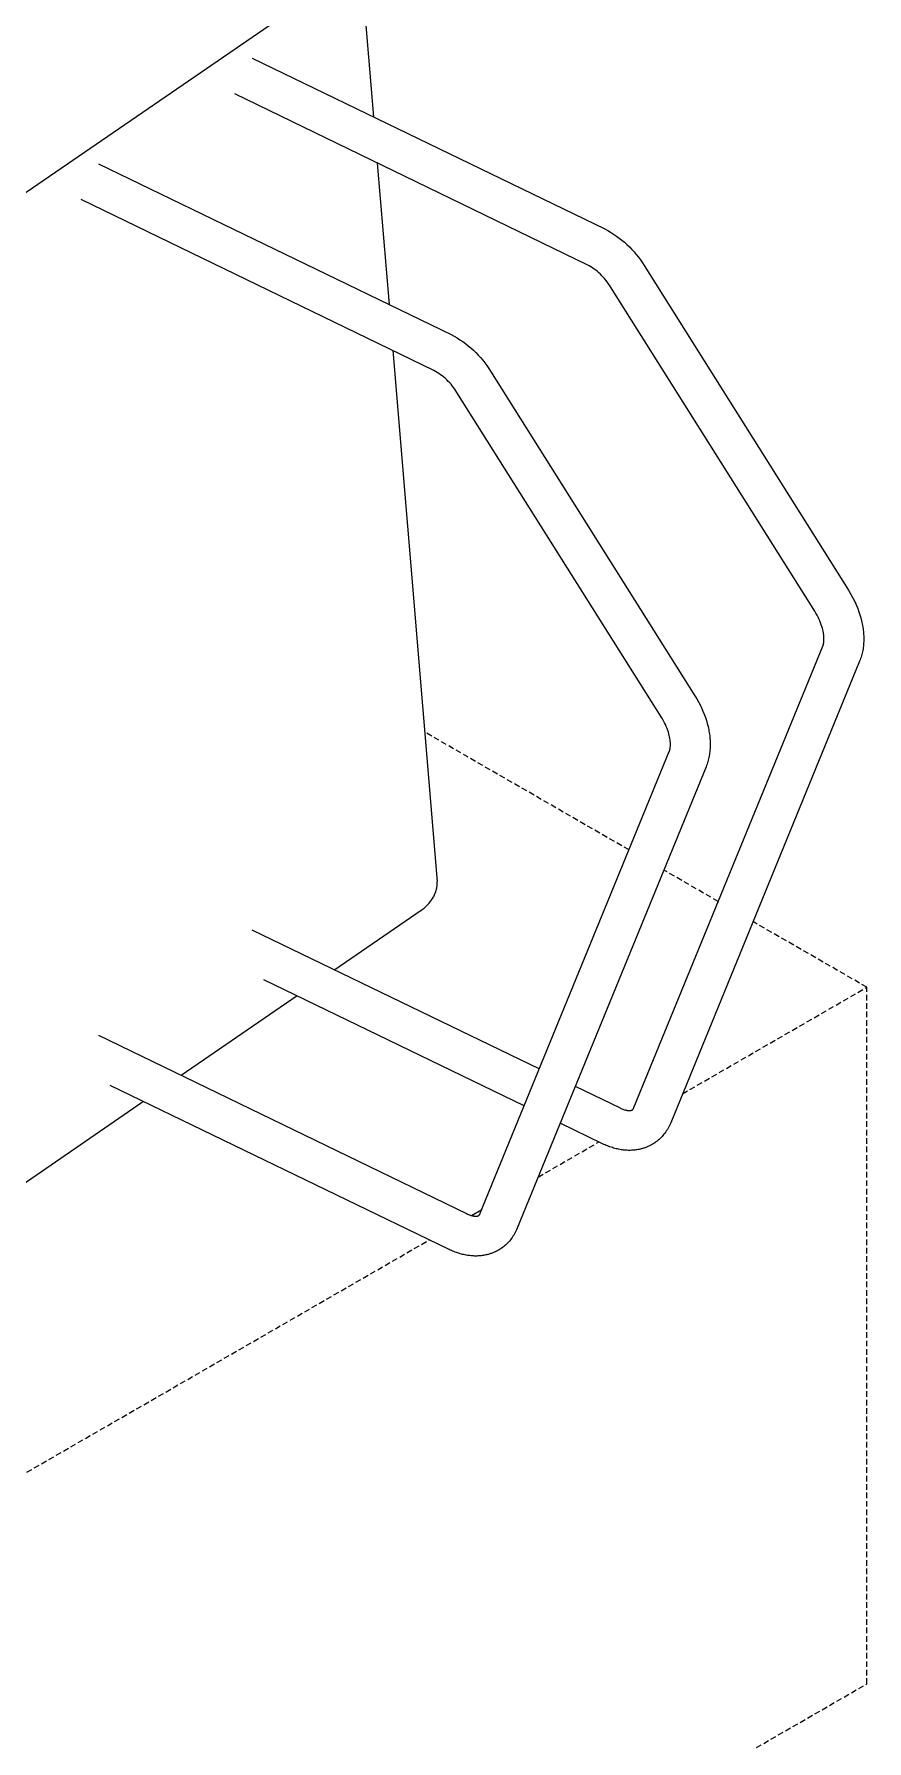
# Model space of a CAD drawing. Header units: millimetres. Extents: x -198 to 5031, y 124 to 3375.
# Drawn here: x 4843.3 to 5031.3, y 1024.1 to 1409.4 of the extents above; entities that cross this region are included whole.
import ezdxf

# ---------------------------------------------------------------- set-up
doc = ezdxf.new("R2010")
doc.units = ezdxf.units.MM
doc.linetypes.add('HIDDEN', pattern=[1.905, 1.27, -0.635])
doc.layers.add('ZANO_R', color=7, linetype='Continuous', lineweight=0)
doc.layers.add('ZANO_R_przerywana', color=7, linetype='HIDDEN', lineweight=0)

msp = doc.modelspace()

# ---------------------------------------------------------------- linework, layer by layer
at = {"layer": 'ZANO_R'}
for p, q in [((4916.44, 1432.63), (4919.94, 1390.67)), ((4913.13, 1422.74), (4798.07, 1343.89)), ((4892.53, 1403.95), (4972.13, 1365.39)), ((4968.21, 1357.3), (4888.61, 1395.86)), ((4857.87, 1380.1), (4937.46, 1341.54)), ((4920.8, 1380.27), (4923.46, 1348.32)), ((4933.55, 1333.45), (4853.95, 1372.01)), ((4972.13, 1365.39), (4972.81, 1365.02)), ((4972.81, 1365.02), (4973.47, 1364.64)), ((4973.47, 1364.64), (4974.12, 1364.23)), ((4974.12, 1364.23), (4974.76, 1363.8)), ((4974.76, 1363.8), (4975.38, 1363.34)), ((4975.38, 1363.34), (4975.99, 1362.87)), ((4975.99, 1362.87), (4976.58, 1362.38)), ((4976.58, 1362.38), (4977.16, 1361.86)), ((4977.16, 1361.86), (4977.71, 1361.33)), ((4977.71, 1361.33), (4978.25, 1360.78)), ((4978.25, 1360.78), (4978.77, 1360.21)), ((4978.77, 1360.21), (4979.26, 1359.62)), ((4968.61, 1357.08), (4968.21, 1357.3)), ((4969, 1356.84), (4968.61, 1357.08)), ((4969.38, 1356.59), (4969, 1356.84)), ((4969.76, 1356.33), (4969.38, 1356.59)), ((4970.12, 1356.06), (4969.76, 1356.33)), ((4979.26, 1359.62), (4979.74, 1359.02)), ((4979.74, 1359.02), (4980.2, 1358.4)), ((4980.2, 1358.4), (4980.63, 1357.76)), ((4980.63, 1357.76), (4981.05, 1357.11)), ((4981.05, 1357.11), (5027.16, 1283.85)), ((4970.48, 1355.77), (4970.12, 1356.06)), ((4970.82, 1355.47), (4970.48, 1355.77)), ((4971.16, 1355.16), (4970.82, 1355.47)), ((4971.48, 1354.84), (4971.16, 1355.16)), ((4971.8, 1354.51), (4971.48, 1354.84)), ((4972.1, 1354.17), (4971.8, 1354.51)), ((4972.39, 1353.82), (4972.1, 1354.17)), ((4972.67, 1353.46), (4972.39, 1353.82)), ((4972.94, 1353.09), (4972.67, 1353.46)), ((4973.2, 1352.71), (4972.94, 1353.09)), ((4973.44, 1352.32), (4973.2, 1352.71)), ((5019.56, 1279.07), (4973.44, 1352.32)), ((4937.46, 1341.54), (4938.14, 1341.18)), ((4938.14, 1341.18), (4938.81, 1340.79)), ((4924.33, 1337.92), (4934.3, 1218.11)), ((4938.81, 1340.79), (4939.46, 1340.38)), ((4939.46, 1340.38), (4940.1, 1339.95)), ((4940.1, 1339.95), (4940.72, 1339.5)), ((4940.72, 1339.5), (4941.33, 1339.02)), ((4941.33, 1339.02), (4941.92, 1338.53)), ((4941.92, 1338.53), (4942.49, 1338.01)), ((4942.49, 1338.01), (4943.05, 1337.48)), ((4943.05, 1337.48), (4943.59, 1336.93)), ((4933.94, 1333.23), (4933.55, 1333.45)), ((4934.34, 1332.99), (4933.94, 1333.23)), ((4943.59, 1336.93), (4944.1, 1336.36)), ((4944.1, 1336.36), (4944.6, 1335.77)), ((4944.6, 1335.77), (4945.08, 1335.17)), ((4945.08, 1335.17), (4945.53, 1334.55)), ((4945.53, 1334.55), (4945.97, 1333.91)), ((4945.97, 1333.91), (4946.38, 1333.26)), ((4946.38, 1333.26), (4992.5, 1260.01)), ((4934.72, 1332.74), (4934.34, 1332.99)), ((4935.09, 1332.48), (4934.72, 1332.74)), ((4935.46, 1332.21), (4935.09, 1332.48)), ((4935.81, 1331.92), (4935.46, 1332.21)), ((4936.16, 1331.62), (4935.81, 1331.92)), ((4936.5, 1331.31), (4936.16, 1331.62)), ((4936.82, 1330.99), (4936.5, 1331.31)), ((4937.14, 1330.66), (4936.82, 1330.99)), ((4937.44, 1330.32), (4937.14, 1330.66)), ((4937.73, 1329.97), (4937.44, 1330.32)), ((4938.01, 1329.61), (4937.73, 1329.97)), ((4938.28, 1329.24), (4938.01, 1329.61)), ((4938.53, 1328.86), (4938.28, 1329.24)), ((4938.78, 1328.47), (4938.53, 1328.86)), ((4984.89, 1255.22), (4938.78, 1328.47)), ((5027.16, 1283.85), (5027.57, 1283.18)), ((5027.57, 1283.18), (5027.95, 1282.5)), ((5027.95, 1282.5), (5028.32, 1281.81)), ((5028.32, 1281.81), (5028.65, 1281.11)), ((5028.65, 1281.11), (5028.97, 1280.41)), ((5028.97, 1280.41), (5029.25, 1279.7)), ((5029.25, 1279.7), (5029.52, 1278.98)), ((5019.81, 1278.64), (5019.56, 1279.07)), ((5020.06, 1278.21), (5019.81, 1278.64)), ((5020.28, 1277.78), (5020.06, 1278.21)), ((5020.49, 1277.34), (5020.28, 1277.78)), ((5020.69, 1276.91), (5020.49, 1277.34)), ((5020.86, 1276.47), (5020.69, 1276.91)), ((5021.02, 1276.04), (5020.86, 1276.47)), ((5021.1, 1275.83), (5021.02, 1276.04)), ((5021.16, 1275.61), (5021.1, 1275.83)), ((5021.27, 1275.25), (5021.16, 1275.61)), ((5029.52, 1278.98), (5029.75, 1278.26)), ((5029.75, 1278.26), (5029.95, 1277.58)), ((5029.95, 1277.58), (5030.12, 1276.9)), ((5030.12, 1276.9), (5030.2, 1276.55)), ((5030.2, 1276.55), (5030.27, 1276.21)), ((5030.27, 1276.21), (5030.34, 1275.87)), ((5030.34, 1275.87), (5030.39, 1275.53)), ((5030.39, 1275.53), (5030.44, 1275.19)), ((5021.36, 1274.9), (5021.27, 1275.25)), ((5021.44, 1274.56), (5021.36, 1274.9)), ((5021.5, 1274.22), (5021.44, 1274.56)), ((5021.44, 1271.45), (5021.46, 1271.53)), ((5021.46, 1271.53), (5021.49, 1271.61)), ((5021.49, 1271.61), (5021.51, 1271.7)), ((5021.55, 1273.9), (5021.5, 1274.22)), ((5021.51, 1271.7), (5021.53, 1271.79)), ((5021.53, 1271.79), (5021.55, 1271.89)), ((5021.57, 1273.74), (5021.55, 1273.9)), ((5021.55, 1271.89), (5021.56, 1271.99)), ((5021.56, 1271.99), (5021.58, 1272.1)), ((5021.59, 1273.58), (5021.57, 1273.74)), ((5021.58, 1272.1), (5021.59, 1272.21)), ((5021.6, 1273.43), (5021.59, 1273.58)), ((5021.59, 1272.21), (5021.6, 1272.32)), ((5021.61, 1273.28), (5021.6, 1273.43)), ((5021.6, 1272.32), (5021.61, 1272.45)), ((5021.62, 1273.13), (5021.61, 1273.28)), ((5021.61, 1272.45), (5021.62, 1272.57)), ((5021.62, 1272.99), (5021.62, 1273.13)), ((5021.62, 1272.84), (5021.62, 1272.99)), ((5021.62, 1272.7), (5021.62, 1272.84)), ((5021.62, 1272.57), (5021.62, 1272.7)), ((5030.44, 1275.19), (5030.49, 1274.85)), ((5030.49, 1274.85), (5030.53, 1274.52)), ((5030.56, 1271.54), (5030.52, 1271.21)), ((5030.53, 1274.52), (5030.56, 1274.18)), ((5030.56, 1274.18), (5030.58, 1273.84)), ((5030.58, 1271.86), (5030.56, 1271.54)), ((5030.58, 1273.84), (5030.6, 1273.51)), ((5030.6, 1272.18), (5030.58, 1271.86)), ((5030.6, 1273.51), (5030.61, 1273.17)), ((5030.61, 1272.51), (5030.6, 1272.18)), ((5030.61, 1273.17), (5030.61, 1272.84)), ((5030.61, 1272.84), (5030.61, 1272.51)), ((4978.71, 1167.03), (5021.37, 1271.24)), ((5029.68, 1267.84), (4987.03, 1163.62)), ((5021.37, 1271.24), (5021.39, 1271.31)), ((5021.39, 1271.31), (5021.42, 1271.38)), ((5021.42, 1271.38), (5021.44, 1271.45)), ((5029.8, 1268.13), (5029.68, 1267.84)), ((5029.9, 1268.43), (5029.8, 1268.13)), ((5030, 1268.72), (5029.9, 1268.43)), ((5030.1, 1269.03), (5030, 1268.72)), ((5030.18, 1269.33), (5030.1, 1269.03)), ((5030.25, 1269.64), (5030.18, 1269.33)), ((5030.32, 1269.95), (5030.25, 1269.64)), ((5030.38, 1270.26), (5030.32, 1269.95)), ((5030.44, 1270.58), (5030.38, 1270.26)), ((5030.48, 1270.89), (5030.44, 1270.58)), ((5030.52, 1271.21), (5030.48, 1270.89)), ((4992.5, 1260.01), (4992.91, 1259.33)), ((4992.91, 1259.33), (4993.29, 1258.65)), ((4993.29, 1258.65), (4993.65, 1257.96)), ((4993.65, 1257.96), (4993.99, 1257.26)), ((4993.99, 1257.26), (4994.3, 1256.56)), ((4994.3, 1256.56), (4994.59, 1255.85)), ((4985.15, 1254.79), (4984.89, 1255.22)), ((4985.39, 1254.36), (4985.15, 1254.79)), ((4985.62, 1253.93), (4985.39, 1254.36)), ((4985.83, 1253.5), (4985.62, 1253.93)), ((4986.03, 1253.06), (4985.83, 1253.5)), ((4986.2, 1252.63), (4986.03, 1253.06)), ((4986.36, 1252.19), (4986.2, 1252.63)), ((4994.59, 1255.85), (4994.85, 1255.13)), ((4994.85, 1255.13), (4995.09, 1254.41)), ((4995.09, 1254.41), (4995.29, 1253.73)), ((4995.29, 1253.73), (4995.46, 1253.05)), ((4995.46, 1253.05), (4995.54, 1252.71)), ((4995.54, 1252.71), (4995.61, 1252.36)), ((4995.61, 1252.36), (4995.67, 1252.02)), ((4986.43, 1251.98), (4986.36, 1252.19)), ((4986.5, 1251.77), (4986.43, 1251.98)), ((4986.61, 1251.41), (4986.5, 1251.77)), ((4986.7, 1251.05), (4986.61, 1251.41)), ((4986.77, 1250.71), (4986.7, 1251.05)), ((4986.84, 1250.37), (4986.77, 1250.71)), ((4986.89, 1250.05), (4986.84, 1250.37)), ((4986.91, 1249.89), (4986.89, 1250.05)), ((4986.92, 1249.73), (4986.91, 1249.89)), ((4986.94, 1249.58), (4986.92, 1249.73)), ((4986.93, 1248.36), (4986.94, 1248.48)), ((4986.95, 1249.43), (4986.94, 1249.58)), ((4986.94, 1248.48), (4986.95, 1248.6)), ((4986.96, 1249.28), (4986.95, 1249.43)), ((4986.95, 1248.6), (4986.96, 1248.72)), ((4986.96, 1249.14), (4986.96, 1249.28)), ((4986.96, 1248.99), (4986.96, 1249.14)), ((4986.96, 1248.85), (4986.96, 1248.99)), ((4986.96, 1248.72), (4986.96, 1248.85)), ((4995.67, 1252.02), (4995.73, 1251.68)), ((4995.73, 1251.68), (4995.78, 1251.34)), ((4995.78, 1251.34), (4995.83, 1251)), ((4995.83, 1251), (4995.86, 1250.67)), ((4995.86, 1250.67), (4995.89, 1250.33)), ((4995.89, 1250.33), (4995.92, 1249.99)), ((4995.92, 1249.99), (4995.94, 1249.66)), ((4995.94, 1249.66), (4995.95, 1249.32)), ((4995.95, 1248.66), (4995.94, 1248.33)), ((4995.95, 1249.32), (4995.95, 1248.99)), ((4995.95, 1248.99), (4995.95, 1248.66)), ((4944.05, 1143.18), (4986.7, 1247.39)), ((4986.7, 1247.39), (4986.73, 1247.46)), ((4986.73, 1247.46), (4986.75, 1247.53)), ((4986.75, 1247.53), (4986.78, 1247.6)), ((4986.78, 1247.6), (4986.8, 1247.68)), ((4986.8, 1247.68), (4986.82, 1247.76)), ((4986.82, 1247.76), (4986.84, 1247.85)), ((4986.84, 1247.85), (4986.86, 1247.94)), ((4986.86, 1247.94), (4986.88, 1248.04)), ((4986.88, 1248.04), (4986.9, 1248.14)), ((4986.9, 1248.14), (4986.92, 1248.25)), ((4986.92, 1248.25), (4986.93, 1248.36)), ((4995.24, 1244.58), (4995.14, 1244.28)), ((4995.34, 1244.87), (4995.24, 1244.58)), ((4995.43, 1245.18), (4995.34, 1244.87)), ((4995.52, 1245.48), (4995.43, 1245.18)), ((4995.59, 1245.79), (4995.52, 1245.48)), ((4995.66, 1246.1), (4995.59, 1245.79)), ((4995.72, 1246.41), (4995.66, 1246.1)), ((4995.78, 1246.73), (4995.72, 1246.41)), ((4995.82, 1247.04), (4995.78, 1246.73)), ((4995.86, 1247.36), (4995.82, 1247.04)), ((4995.89, 1247.69), (4995.86, 1247.36)), ((4995.92, 1248.01), (4995.89, 1247.69)), ((4995.94, 1248.33), (4995.92, 1248.01)), ((4995.02, 1243.99), (4952.37, 1139.78)), ((4995.14, 1244.28), (4995.02, 1243.99)), ((4934.31, 1218), (4934.3, 1218.11)), ((4934.31, 1217.89), (4934.31, 1218)), ((4934.32, 1217.78), (4934.31, 1217.89)), ((4934.32, 1217.67), (4934.32, 1217.78)), ((4934.32, 1217.56), (4934.32, 1217.67)), ((4934.32, 1217.45), (4934.32, 1217.56)), ((4932.83, 1213.61), (4932.98, 1213.81)), ((4932.98, 1213.81), (4933.12, 1214.01)), ((4933.12, 1214.01), (4933.26, 1214.22)), ((4933.26, 1214.22), (4933.39, 1214.44)), ((4933.39, 1214.44), (4933.51, 1214.65)), ((4933.51, 1214.65), (4933.62, 1214.86)), ((4933.62, 1214.86), (4933.72, 1215.06)), ((4933.72, 1215.06), (4933.81, 1215.27)), ((4933.81, 1215.27), (4933.9, 1215.49)), ((4933.9, 1215.49), (4933.98, 1215.7)), ((4933.98, 1215.7), (4934.02, 1215.81)), ((4934.02, 1215.81), (4934.05, 1215.92)), ((4934.05, 1215.92), (4934.08, 1216.03)), ((4934.08, 1216.03), (4934.12, 1216.14)), ((4934.12, 1216.14), (4934.14, 1216.25)), ((4934.14, 1216.25), (4934.17, 1216.36)), ((4934.17, 1216.36), (4934.2, 1216.47)), ((4934.2, 1216.47), (4934.22, 1216.58)), ((4934.22, 1216.58), (4934.24, 1216.69)), ((4934.24, 1216.69), (4934.25, 1216.8)), ((4934.25, 1216.8), (4934.27, 1216.9)), ((4934.27, 1216.9), (4934.28, 1217.01)), ((4934.28, 1217.01), (4934.29, 1217.12)), ((4934.29, 1217.12), (4934.3, 1217.23)), ((4934.3, 1217.23), (4934.31, 1217.34)), ((4934.31, 1217.34), (4934.32, 1217.45)), ((4930.71, 1211.55), (4911.22, 1198.13)), ((4930.71, 1211.55), (4930.94, 1211.72)), ((4930.94, 1211.72), (4931.16, 1211.9)), ((4931.16, 1211.9), (4931.37, 1212.08)), ((4931.37, 1212.08), (4931.58, 1212.27)), ((4931.58, 1212.27), (4931.78, 1212.45)), ((4931.78, 1212.45), (4931.97, 1212.64)), ((4931.97, 1212.64), (4932.16, 1212.83)), ((4932.16, 1212.83), (4932.35, 1213.03)), ((4932.35, 1213.03), (4932.51, 1213.22)), ((4932.51, 1213.22), (4932.67, 1213.41)), ((4932.67, 1213.41), (4932.83, 1213.61)), ((4892.51, 1207.2), (4957.39, 1175.77)), ((4953.98, 1167.43), (4895.19, 1195.91)), ((4902.7, 1192.27), (4876.56, 1174.29)), ((4857.85, 1183.35), (4940.93, 1143.1)), ((4937.01, 1135.01), (4860.53, 1172.06)), ((4965.49, 1171.84), (4975.59, 1166.95)), ((4868.04, 1168.42), (4834.53, 1145.37)), ((4975.59, 1166.95), (4975.81, 1166.85)), ((4975.81, 1166.85), (4976.03, 1166.75)), ((4976.03, 1166.75), (4976.23, 1166.68)), ((4976.23, 1166.68), (4976.41, 1166.61)), ((4976.41, 1166.61), (4976.59, 1166.55)), ((4976.59, 1166.55), (4976.77, 1166.5)), ((4976.77, 1166.5), (4976.93, 1166.46)), ((4976.93, 1166.46), (4977.01, 1166.45)), ((4977.01, 1166.45), (4977.09, 1166.43)), ((4977.09, 1166.43), (4977.16, 1166.42)), ((4977.16, 1166.42), (4977.23, 1166.41)), ((4977.23, 1166.41), (4977.3, 1166.4)), ((4977.3, 1166.4), (4977.37, 1166.39)), ((4977.37, 1166.39), (4977.44, 1166.38)), ((4977.44, 1166.38), (4977.5, 1166.38)), ((4977.5, 1166.38), (4977.56, 1166.37)), ((4977.56, 1166.37), (4977.61, 1166.37)), ((4977.61, 1166.37), (4977.67, 1166.37)), ((4977.67, 1166.37), (4977.72, 1166.37)), ((4977.72, 1166.37), (4977.77, 1166.37)), ((4977.77, 1166.37), (4977.81, 1166.37)), ((4977.81, 1166.37), (4977.86, 1166.37)), ((4977.86, 1166.37), (4977.9, 1166.38)), ((4977.9, 1166.38), (4977.94, 1166.38)), ((4977.94, 1166.38), (4977.98, 1166.39)), ((4977.98, 1166.39), (4978.01, 1166.39)), ((4978.01, 1166.39), (4978.04, 1166.4)), ((4978.04, 1166.4), (4978.07, 1166.4)), ((4978.07, 1166.4), (4978.1, 1166.41)), ((4978.1, 1166.41), (4978.13, 1166.42)), ((4978.13, 1166.42), (4978.15, 1166.42)), ((4978.15, 1166.42), (4978.17, 1166.43)), ((4978.17, 1166.43), (4978.19, 1166.43)), ((4978.19, 1166.43), (4978.21, 1166.44)), ((4978.21, 1166.44), (4978.23, 1166.45)), ((4978.23, 1166.45), (4978.25, 1166.45)), ((4978.25, 1166.45), (4978.26, 1166.46)), ((4978.26, 1166.46), (4978.28, 1166.47)), ((4978.28, 1166.47), (4978.29, 1166.47)), ((4978.29, 1166.47), (4978.3, 1166.48)), ((4978.3, 1166.48), (4978.32, 1166.49)), ((4978.32, 1166.49), (4978.33, 1166.49)), ((4978.33, 1166.49), (4978.34, 1166.5)), ((4978.34, 1166.5), (4978.36, 1166.51)), ((4978.36, 1166.51), (4978.39, 1166.54)), ((4978.39, 1166.54), (4978.42, 1166.56)), ((4978.42, 1166.56), (4978.44, 1166.59)), ((4978.44, 1166.59), (4978.47, 1166.62)), ((4978.47, 1166.62), (4978.49, 1166.64)), ((4978.49, 1166.64), (4978.52, 1166.67)), ((4978.52, 1166.67), (4978.54, 1166.7)), ((4978.54, 1166.7), (4978.56, 1166.73)), ((4978.56, 1166.73), (4978.59, 1166.76)), ((4978.59, 1166.76), (4978.61, 1166.79)), ((4978.61, 1166.79), (4978.62, 1166.82)), ((4978.62, 1166.82), (4978.64, 1166.86)), ((4978.64, 1166.86), (4978.66, 1166.89)), ((4978.66, 1166.89), (4978.67, 1166.92)), ((4978.67, 1166.92), (4978.69, 1166.96)), ((4978.69, 1166.96), (4978.7, 1166.99)), ((4978.7, 1166.99), (4978.71, 1167.03)), ((4987.03, 1163.62), (4986.9, 1163.31)), ((4971.67, 1158.86), (4962.08, 1163.51)), ((4984.41, 1159.86), (4984.18, 1159.66)), ((4984.64, 1160.07), (4984.41, 1159.86)), ((4984.85, 1160.29), (4984.64, 1160.07)), ((4985.07, 1160.51), (4984.85, 1160.29)), ((4985.29, 1160.76), (4985.07, 1160.51)), ((4985.5, 1161.02), (4985.29, 1160.76)), ((4985.71, 1161.28), (4985.5, 1161.02)), ((4985.91, 1161.56), (4985.71, 1161.28)), ((4986.1, 1161.84), (4985.91, 1161.56)), ((4986.28, 1162.12), (4986.1, 1161.84)), ((4986.45, 1162.41), (4986.28, 1162.12)), ((4986.61, 1162.71), (4986.45, 1162.41)), ((4986.76, 1163.01), (4986.61, 1162.71)), ((4986.9, 1163.31), (4986.76, 1163.01)), ((4971.94, 1158.73), (4971.67, 1158.86)), ((4972.21, 1158.61), (4971.94, 1158.73)), ((4972.49, 1158.49), (4972.21, 1158.61)), ((4972.76, 1158.38), (4972.49, 1158.49)), ((4973.04, 1158.27), (4972.76, 1158.38)), ((4973.32, 1158.17), (4973.04, 1158.27)), ((4973.59, 1158.08), (4973.32, 1158.17)), ((4973.87, 1157.99), (4973.59, 1158.08)), ((4974.15, 1157.9), (4973.87, 1157.99)), ((4974.43, 1157.82), (4974.15, 1157.9)), ((4974.71, 1157.75), (4974.43, 1157.82)), ((4974.99, 1157.69), (4974.71, 1157.75)), ((4975.27, 1157.63), (4974.99, 1157.69)), ((4975.56, 1157.57), (4975.27, 1157.63)), ((4975.84, 1157.53), (4975.56, 1157.57)), ((4976.12, 1157.49), (4975.84, 1157.53)), ((4976.38, 1157.45), (4976.12, 1157.49)), ((4976.63, 1157.43), (4976.38, 1157.45)), ((4976.89, 1157.41), (4976.63, 1157.43)), ((4977.14, 1157.39), (4976.89, 1157.41)), ((4977.4, 1157.38), (4977.14, 1157.39)), ((4977.65, 1157.38), (4977.4, 1157.38)), ((4977.91, 1157.38), (4977.65, 1157.38)), ((4978.16, 1157.39), (4977.91, 1157.38)), ((4978.41, 1157.4), (4978.16, 1157.39)), ((4978.66, 1157.42), (4978.41, 1157.4)), ((4978.92, 1157.45), (4978.66, 1157.42)), ((4979.17, 1157.48), (4978.92, 1157.45)), ((4979.41, 1157.51), (4979.17, 1157.48)), ((4979.66, 1157.56), (4979.41, 1157.51)), ((4979.91, 1157.6), (4979.66, 1157.56)), ((4980.16, 1157.66), (4979.91, 1157.6)), ((4980.34, 1157.7), (4980.16, 1157.66)), ((4980.52, 1157.75), (4980.34, 1157.7)), ((4980.69, 1157.8), (4980.52, 1157.75)), ((4980.87, 1157.86), (4980.69, 1157.8)), ((4981.05, 1157.91), (4980.87, 1157.86)), ((4981.22, 1157.97), (4981.05, 1157.91)), ((4981.4, 1158.04), (4981.22, 1157.97)), ((4981.57, 1158.1), (4981.4, 1158.04)), ((4981.85, 1158.22), (4981.57, 1158.1)), ((4982.13, 1158.35), (4981.85, 1158.22)), ((4982.41, 1158.48), (4982.13, 1158.35)), ((4982.68, 1158.63), (4982.41, 1158.48)), ((4982.94, 1158.78), (4982.68, 1158.63)), ((4983.2, 1158.94), (4982.94, 1158.78)), ((4983.45, 1159.11), (4983.2, 1158.94)), ((4983.7, 1159.29), (4983.45, 1159.11)), ((4983.95, 1159.47), (4983.7, 1159.29)), ((4984.18, 1159.66), (4983.95, 1159.47)), ((4940.93, 1143.1), (4941.15, 1143)), ((4941.15, 1143), (4941.37, 1142.9)), ((4941.37, 1142.9), (4941.57, 1142.83)), ((4941.57, 1142.83), (4941.75, 1142.76)), ((4941.75, 1142.76), (4941.93, 1142.7)), ((4941.93, 1142.7), (4942.1, 1142.65)), ((4942.07, 1142.66), (4944.39, 1144.01)), ((4942.1, 1142.65), (4942.27, 1142.61)), ((4942.27, 1142.61), (4942.35, 1142.6)), ((4942.35, 1142.6), (4942.42, 1142.58)), ((4942.42, 1142.58), (4942.5, 1142.57)), ((4942.5, 1142.57), (4942.57, 1142.56)), ((4942.57, 1142.56), (4942.64, 1142.55)), ((4942.64, 1142.55), (4942.71, 1142.54)), ((4942.71, 1142.54), (4942.77, 1142.53)), ((4942.77, 1142.53), (4942.84, 1142.53)), ((4942.84, 1142.53), (4942.9, 1142.52)), ((4942.9, 1142.52), (4942.95, 1142.52)), ((4942.95, 1142.52), (4943.01, 1142.52)), ((4943.01, 1142.52), (4943.06, 1142.52)), ((4943.06, 1142.52), (4943.11, 1142.52)), ((4943.11, 1142.52), (4943.15, 1142.52)), ((4943.15, 1142.52), (4943.2, 1142.52)), ((4943.2, 1142.52), (4943.24, 1142.53)), ((4943.24, 1142.53), (4943.28, 1142.53)), ((4943.28, 1142.53), (4943.31, 1142.54)), ((4943.31, 1142.54), (4943.35, 1142.54)), ((4943.35, 1142.54), (4943.38, 1142.55)), ((4943.38, 1142.55), (4943.41, 1142.55)), ((4943.41, 1142.55), (4943.44, 1142.56)), ((4943.44, 1142.56), (4943.47, 1142.57)), ((4943.47, 1142.57), (4943.49, 1142.57)), ((4943.49, 1142.57), (4943.51, 1142.58)), ((4943.51, 1142.58), (4943.53, 1142.58)), ((4943.53, 1142.58), (4943.55, 1142.59)), ((4943.55, 1142.59), (4943.57, 1142.6)), ((4943.57, 1142.6), (4943.59, 1142.6)), ((4943.59, 1142.6), (4943.6, 1142.61)), ((4943.6, 1142.61), (4943.62, 1142.62)), ((4943.62, 1142.62), (4943.63, 1142.62)), ((4943.63, 1142.62), (4943.64, 1142.63)), ((4943.64, 1142.63), (4943.65, 1142.64)), ((4943.65, 1142.64), (4943.67, 1142.64)), ((4943.67, 1142.64), (4943.68, 1142.65)), ((4943.68, 1142.65), (4943.7, 1142.66)), ((4943.7, 1142.66), (4943.73, 1142.69)), ((4943.73, 1142.69), (4943.75, 1142.71)), ((4943.75, 1142.71), (4943.78, 1142.74)), ((4943.78, 1142.74), (4943.81, 1142.77)), ((4943.81, 1142.77), (4943.83, 1142.79)), ((4943.83, 1142.79), (4943.86, 1142.82)), ((4943.86, 1142.82), (4943.88, 1142.85)), ((4943.88, 1142.85), (4943.9, 1142.88)), ((4943.9, 1142.88), (4943.92, 1142.91)), ((4943.92, 1142.91), (4943.94, 1142.94)), ((4943.94, 1142.94), (4943.96, 1142.97)), ((4943.96, 1142.97), (4943.98, 1143.01)), ((4943.98, 1143.01), (4944, 1143.04)), ((4944, 1143.04), (4944.01, 1143.07)), ((4944.01, 1143.07), (4944.03, 1143.11)), ((4944.03, 1143.11), (4944.04, 1143.14)), ((4944.04, 1143.14), (4944.05, 1143.18)), ((4950.4, 1136.66), (4950.19, 1136.44)), ((4950.63, 1136.91), (4950.4, 1136.66)), ((4950.84, 1137.17), (4950.63, 1136.91)), ((4951.05, 1137.43), (4950.84, 1137.17)), ((4951.25, 1137.71), (4951.05, 1137.43)), ((4951.43, 1137.99), (4951.25, 1137.71)), ((4951.61, 1138.27), (4951.43, 1137.99)), ((4951.78, 1138.56), (4951.61, 1138.27)), ((4951.95, 1138.86), (4951.78, 1138.56)), ((4952.1, 1139.16), (4951.95, 1138.86)), ((4952.24, 1139.46), (4952.1, 1139.16)), ((4952.37, 1139.78), (4952.24, 1139.46)), ((4937.28, 1134.88), (4937.01, 1135.01)), ((4937.55, 1134.76), (4937.28, 1134.88)), ((4937.83, 1134.64), (4937.55, 1134.76)), ((4938.1, 1134.53), (4937.83, 1134.64)), ((4938.38, 1134.42), (4938.1, 1134.53)), ((4938.65, 1134.32), (4938.38, 1134.42)), ((4938.93, 1134.23), (4938.65, 1134.32)), ((4939.21, 1134.14), (4938.93, 1134.23)), ((4939.49, 1134.05), (4939.21, 1134.14)), ((4939.77, 1133.98), (4939.49, 1134.05)), ((4940.05, 1133.9), (4939.77, 1133.98)), ((4940.33, 1133.84), (4940.05, 1133.9)), ((4940.61, 1133.78), (4940.33, 1133.84)), ((4940.89, 1133.72), (4940.61, 1133.78)), ((4941.18, 1133.68), (4940.89, 1133.72)), ((4941.46, 1133.64), (4941.18, 1133.68)), ((4941.71, 1133.61), (4941.46, 1133.64)), ((4941.97, 1133.58), (4941.71, 1133.61)), ((4942.22, 1133.56), (4941.97, 1133.58)), ((4942.48, 1133.54), (4942.22, 1133.56)), ((4942.73, 1133.53), (4942.48, 1133.54)), ((4942.99, 1133.53), (4942.73, 1133.53)), ((4943.24, 1133.53), (4942.99, 1133.53)), ((4943.5, 1133.54), (4943.24, 1133.53)), ((4943.75, 1133.55), (4943.5, 1133.54)), ((4944, 1133.57), (4943.75, 1133.55)), ((4944.25, 1133.6), (4944, 1133.57)), ((4944.5, 1133.63), (4944.25, 1133.6)), ((4944.75, 1133.66), (4944.5, 1133.63)), ((4945, 1133.71), (4944.75, 1133.66)), ((4945.25, 1133.76), (4945, 1133.71)), ((4945.49, 1133.81), (4945.25, 1133.76)), ((4945.67, 1133.85), (4945.49, 1133.81)), ((4945.85, 1133.9), (4945.67, 1133.85)), ((4946.03, 1133.95), (4945.85, 1133.9)), ((4946.21, 1134.01), (4946.03, 1133.95)), ((4946.39, 1134.06), (4946.21, 1134.01)), ((4946.56, 1134.12), (4946.39, 1134.06)), ((4946.74, 1134.19), (4946.56, 1134.12)), ((4946.91, 1134.25), (4946.74, 1134.19)), ((4947.19, 1134.37), (4946.91, 1134.25)), ((4947.47, 1134.5), (4947.19, 1134.37)), ((4947.74, 1134.63), (4947.47, 1134.5)), ((4948.01, 1134.78), (4947.74, 1134.63)), ((4948.28, 1134.93), (4948.01, 1134.78)), ((4948.54, 1135.09), (4948.28, 1134.93)), ((4948.79, 1135.26), (4948.54, 1135.09)), ((4949.04, 1135.44), (4948.79, 1135.26)), ((4949.28, 1135.62), (4949.04, 1135.44)), ((4949.52, 1135.81), (4949.28, 1135.62)), ((4949.75, 1136.01), (4949.52, 1135.81)), ((4949.97, 1136.22), (4949.75, 1136.01)), ((4950.19, 1136.44), (4949.97, 1136.22))]:
    msp.add_line(p, q, dxfattribs=at)
at = {"layer": 'ZANO_R_przerywana'}
for p, q in [((4977.62, 1225.19), (4931.5, 1251.82)), ((4997.76, 1213.56), (4985.47, 1220.65)), ((5031.31, 1194.19), (5005.61, 1209.02)), ((4989.71, 1170.17), (5031.31, 1194.19)), ((5031.31, 1036.94), (5031.31, 1194.19)), ((4957.11, 1151.35), (4970.83, 1159.27)), ((4805.42, 1063.77), (4932.55, 1137.17)), ((4668.16, 827.28), (5031.31, 1036.94))]:
    msp.add_line(p, q, dxfattribs=at)

doc.saveas('drawing.dxf')
